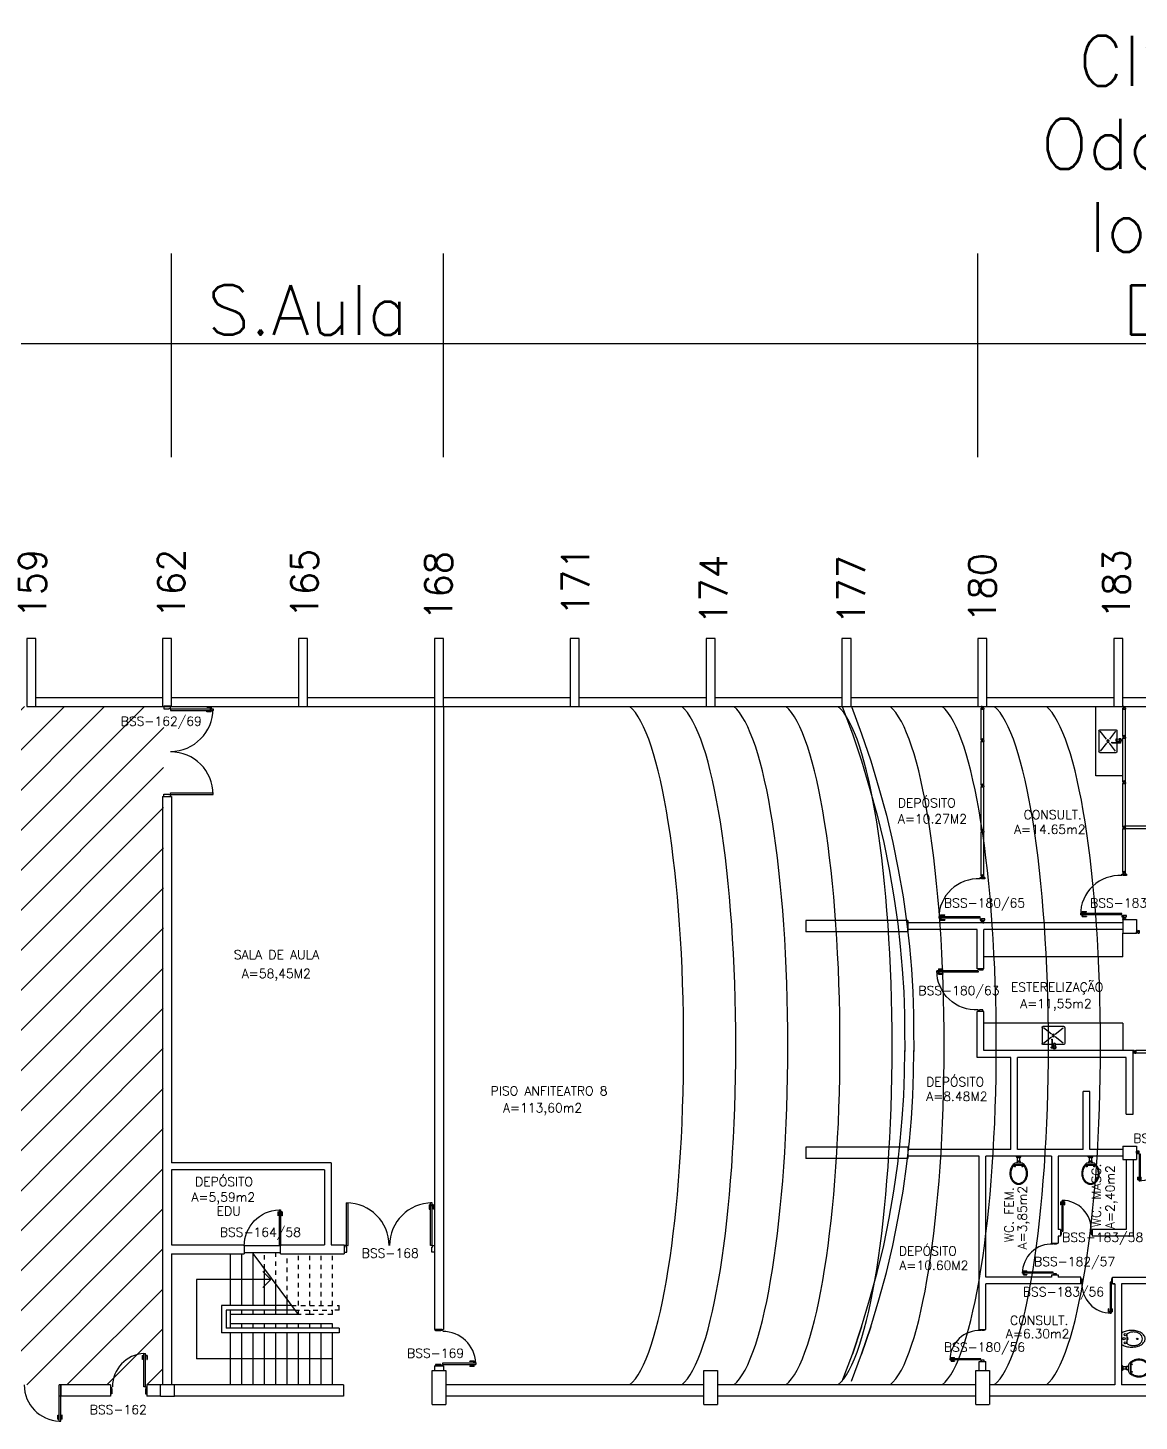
# Model space of a CAD drawing. Extents: x -248 to -11, y 347 to 447.
# Drawn here: x -75.24 to -50.71, y 416.26 to 447.01 of the extents above; entities that cross this region are included whole.
import ezdxf
from ezdxf.enums import TextEntityAlignment as Align

# ---------------------------------------------------------------- set-up
doc = ezdxf.new("R2010")
doc.units = 0
doc.header["$LTSCALE"] = 0.02
doc.header["$MEASUREMENT"] = 0
doc.header["$PDMODE"] = 99
doc.linetypes.add('HIDDEN2', pattern=[0.1875, 0.125, -0.0625])
doc.layers.get('0').update_dxf_attribs({"linetype": 'CONTINUOUS'})
doc.layers.get('DEFPOINTS').update_dxf_attribs({"linetype": 'CONTINUOUS'})
for name, color, linetype in [('1', 1, 'CONTINUOUS'), ('ALV', 2, 'CONTINUOUS'), ('AREA', 2, 'CONTINUOUS'), ('BANC', 2, 'CONTINUOUS'), ('DIV', 2, 'CONTINUOUS'), ('EQUIP', 1, 'CONTINUOUS'), ('ESC', 1, 'CONTINUOUS'), ('ESQ', 1, 'CONTINUOUS'), ('ESTR', 3, 'CONTINUOUS'), ('LAYOUT-ANF', 1, 'CONTINUOUS'), ('MARCO', 2, 'CONTINUOUS'), ('MAÇANETA', 1, 'CONTINUOUS'), ('NOPILAR1', 2, 'CONTINUOUS'), ('PORTA', 2, 'CONTINUOUS'), ('SOLEIRA', 1, 'CONTINUOUS'), ('TEXT_CENTRO_CUSTO', 1, 'CONTINUOUS'), ('TEXTO', 2, 'CONTINUOUS'), ('TEXTO-CENTRO-CUSTO', 2, 'CONTINUOUS'), ('TEXTO-ENDEREÇO', 2, 'CONTINUOUS')]:
    doc.layers.add(name, color=color, linetype=linetype)
doc.styles.add('1', font='romans.shx', dxfattribs={"height": 1.1})
doc.styles.add('NOPILAR', font='simplex.shx', dxfattribs={"height": 0.6})
doc.styles.add('UNB-100', font='simplex.shx', dxfattribs={"height": 0.2})
doc.styles.add('UNB-100-1', font='simplex.shx', dxfattribs={"height": 0.2})
doc.dimstyles.new('1-600', dxfattribs={"dimtxt": 1.1, "dimasz": 2.5, "dimexe": 2, "dimexo": 4, "dimgap": 0.2, "dimtad": 1, "dimdec": 0, "dimzin": 4, "dimdsep": 46, "dimlunit": 6, "dimtxsty": '1', "dimblk1": 'NONE', "dimblk2": 'NONE', "dimsah": 1, "dimcen": 0, "dimclrd": 2, "dimclre": 2, "dimclrt": 2, "dimadec": 0, "dimazin": 0, "dimtfac": 1, "dimtdec": 0, "dimtmove": 2, "dimatfit": 3, "dimldrblk": 'NONE', "dimfxl": 0, "dimtolj": 1, "dimtzin": 0, "dimarcsym": 0})

# ---------------------------------------------------------------- blocks, each defined once
blk = doc.blocks.new('PILAR-SSS')
blk.add_lwpolyline([(0, 0), (0, -1.5), (0.2, -1.5), (0.2, 0)], close=True)
blk = doc.blocks.new('DOOR-80-SSS')
at = {"layer": 'MAÇANETA'}
for p, q in [((-0.08, -0.755), (-0.08, -0.665)), ((-0.08, -0.665), (-0.075, -0.665)), ((-0.08, -0.755), (-0.053, -0.755)), ((-0.075, -0.755), (-0.075, -0.665)), ((-0.075, -0.735), (-0.053, -0.735)), ((-0.053, -0.728), (-0.05, -0.728)), ((-0.053, -0.763), (-0.053, -0.728)), ((-0.053, -0.763), (-0.05, -0.763)), ((-0.012, -0.728), (-0.015, -0.728)), ((-0.012, -0.763), (-0.015, -0.763)), ((-0.012, -0.763), (-0.012, -0.728)), ((0.01, -0.735), (-0.012, -0.735)), ((0.015, -0.755), (-0.012, -0.755)), ((0.01, -0.755), (0.01, -0.665)), ((0.015, -0.665), (0.01, -0.665)), ((0.015, -0.755), (0.015, -0.665))]:
    blk.add_line(p, q, dxfattribs=at)
at = {"layer": 'PORTA'}
for p, q in [((-0.05, -0.8), (-0.05, 0)), ((-0.015, 0), (-0.05, 0)), ((-0.015, -0.8), (-0.015, 0)), ((-0.05, -0.8), (-0.015, -0.8))]:
    blk.add_line(p, q, dxfattribs=at)
at = {"layer": 'PORTA', "color": 1}
blk.add_arc((-0.02, 0), 0.8, 180, 267.8509, dxfattribs=at)
blk = doc.blocks.new('ESCB-SSS')
at = {"layer": 'ESC'}
for p, q in [((1.3, 1.752), (1.3, 2.902)), ((1.55, 1.752), (1.55, 2.902)), ((2.8, 1.552), (1.8, 2.902)), ((1.8, 1.752), (1.8, 2.902)), ((2.187, 2.327), (2.011, 2.504)), ((2.05, 1.752), (2.05, 2.565)), ((0.55, 2.327), (0.55, 0.575)), ((2.187, 2.327), (0.55, 2.327)), ((2.187, 2.327), (2.011, 2.15)), ((2.3, 1.552), (2.3, 2.227)), ((2.55, 1.552), (2.55, 1.89)), ((2.652, 1.752), (1.102, 1.752)), ((1.102, 1.752), (1.102, 1.149)), ((2.726, 1.652), (1.202, 1.652)), ((1.202, 1.652), (1.202, 1.249)), ((1.3, 1.249), (1.3, 1.652)), ((2.059, 1.552), (1.3, 1.552)), ((1.55, 1.552), (1.55, 1.652)), ((1.8, 1.552), (1.8, 1.652)), ((2.05, 1.552), (2.05, 1.652)), ((2.8, 1.552), (2.059, 1.552)), ((2.8, 1.552), (2.8, 1.652)), ((3.702, 1.249), (1.202, 1.249)), ((3.55, 1.349), (1.3, 1.349)), ((1.55, 1.249), (1.55, 1.349)), ((1.8, 1.249), (1.8, 1.349)), ((2.05, 1.249), (2.05, 1.349)), ((2.3, 1.249), (2.3, 1.349)), ((3.702, 1.149), (1.102, 1.149)), ((1.3, 0.002), (1.3, 1.149)), ((1.55, 0.002), (1.55, 1.149)), ((1.8, 0.002), (1.8, 1.149)), ((2.05, 0.002), (2.05, 1.149)), ((2.3, 0.002), (2.3, 1.149)), ((2.55, 0.002), (2.55, 1.149)), ((2.8, 0.002), (2.8, 1.149)), ((3.05, 0.002), (3.05, 1.149)), ((3.3, 0.002), (3.3, 1.149)), ((3.55, 0.002), (3.55, 1.149)), ((3.55, 0.575), (0.55, 0.575))]:
    blk.add_line(p, q, dxfattribs=at)
at = {"layer": 'ESC', "linetype": 'HIDDEN2'}
for p, q in [((2.05, 2.565), (2.05, 2.902)), ((2.3, 2.227), (2.3, 2.902)), ((2.55, 1.89), (2.55, 2.902)), ((2.8, 1.752), (2.8, 2.902)), ((3.05, 1.752), (3.05, 2.902)), ((3.3, 1.752), (3.3, 2.902)), ((3.55, 1.752), (3.55, 2.902)), ((2.652, 1.752), (3.702, 1.752)), ((2.726, 1.652), (3.55, 1.652)), ((3.057, 1.552), (2.8, 1.552)), ((3.05, 1.552), (3.05, 1.652)), ((3.55, 1.552), (3.057, 1.552)), ((3.55, 1.552), (3.55, 1.652)), ((3.702, 1.652), (3.55, 1.652)), ((3.702, 1.652), (3.702, 1.752)), ((2.55, 1.249), (2.55, 1.349)), ((2.8, 1.249), (2.8, 1.349)), ((3.05, 1.249), (3.05, 1.349)), ((3.3, 1.249), (3.3, 1.349)), ((3.55, 1.249), (3.55, 1.349)), ((3.702, 1.249), (3.702, 1.149))]:
    blk.add_line(p, q, dxfattribs=at)
blk = doc.blocks.new('PTDP-SSS')
for p, q in [((0.055, 1.015), (0.09, 1.015)), ((0.055, 0.075), (0.055, 1.015)), ((0.09, 0.075), (0.09, 1.015)), ((1.91, 0.075), (1.91, 1.015)), ((1.945, 1.015), (1.91, 1.015)), ((1.945, 0.075), (1.945, 1.015)), ((0.05, 0.075), (0, 0.075)), ((0, 0.075), (0, -0.075)), ((0.05, 0.04), (0.05, 0.075)), ((0.06, 0.04), (0.05, 0.04)), ((0.055, 0.075), (0.09, 0.075)), ((0.06, -0.075), (0.06, 0.04)), ((1.945, 0.075), (1.91, 0.075)), ((1.94, -0.075), (1.94, 0.04)), ((1.94, 0.04), (1.95, 0.04)), ((1.95, 0.04), (1.95, 0.075)), ((1.95, 0.075), (2, 0.075)), ((2, 0.075), (2, -0.075)), ((0, -0.075), (0.06, -0.075)), ((2, -0.075), (1.94, -0.075))]:
    blk.add_line(p, q)
for centre, start, end in [((0.055, 0.075), 0, 90), ((1.945, 0.075), 90, 180)]:
    blk.add_arc(centre, 0.94, start, end)
blk = doc.blocks.new('PISOANF-SSS')
for p, q in [((0, 0), (-0.224, -0.6)), ((-0.224, -0.6), (-0.427, -1.2)), ((-0.427, -1.2), (-0.603, -1.8)), ((-0.603, -1.8), (-0.772, -2.4)), ((-0.772, -2.4), (-0.914, -3)), ((-0.914, -3), (-1.032, -3.6)), ((-1.032, -3.6), (-1.14, -4.2)), ((-1.14, -4.2), (-1.223, -4.8)), ((-1.223, -4.8), (-1.28, -5.3)), ((-1.28, -5.3), (-1.324, -5.8)), ((-1.324, -5.8), (-1.355, -6.3)), ((-1.355, -6.3), (-1.374, -6.8)), ((-1.374, -6.8), (-1.374, -7.111)), ((-1.374, -7.111), (-1.38, -7.611)), ((-1.374, -8.093), (-1.38, -7.593)), ((-1.355, -8.593), (-1.374, -8.093)), ((-1.324, -9.093), (-1.355, -8.593)), ((-1.28, -9.593), (-1.324, -9.093)), ((-1.223, -10.093), (-1.28, -9.593)), ((-1.14, -10.693), (-1.223, -10.093)), ((-1.032, -11.293), (-1.14, -10.693)), ((-0.914, -11.893), (-1.032, -11.293)), ((-0.772, -12.493), (-0.914, -11.893)), ((-0.603, -13.093), (-0.772, -12.493)), ((-0.427, -13.693), (-0.603, -13.093))]:
    blk.add_line(p, q)
blk.add_lwpolyline([(-0.224, -14.293), (-0.427, -13.693)], close=True)
blk.add_lwpolyline([(0, -14.893), (-0.224, -14.293)])
blk = doc.blocks.new('PD80-SSS')
at = {"color": 1}
for p, q in [((-0.777, 0.01), (-0.777, -0.03)), ((-0.777, 0.01), (-0.687, 0.01)), ((-0.687, 0), (-0.687, 0.01)), ((-0.777, -0.105), (-0.777, -0.065)), ((-0.777, -0.105), (-0.687, -0.105)), ((-0.767, 0), (-0.767, -0.03)), ((-0.767, 0), (-0.687, 0)), ((-0.767, -0.095), (-0.767, -0.065)), ((-0.767, -0.095), (-0.687, -0.095)), ((-0.687, -0.095), (-0.687, -0.105))]:
    blk.add_line(p, q, dxfattribs=at)
at = {"color": 2}
for p, q in [((-0.075, 0), (0.075, 0)), ((0.075, -0.03), (0.075, 0)), ((-0.817, -0.065), (-0.817, -0.03)), ((-0.085, -0.03), (-0.817, -0.03)), ((-0.085, -0.065), (-0.817, -0.065)), ((-0.085, -0.03), (-0.085, -0.065)), ((-0.075, 0), (-0.075, -0.02)), ((-0.075, -0.02), (-0.04, -0.02)), ((-0.04, -0.03), (-0.04, -0.02)), ((-0.04, -0.03), (0.075, -0.03)), ((-0.075, -0.781), (-0.04, -0.781)), ((-0.075, -0.801), (-0.075, -0.781)), ((-0.075, -0.801), (0.075, -0.801)), ((-0.075, -0.802), (0.075, -0.802)), ((-0.04, -0.771), (0.075, -0.771)), ((-0.04, -0.771), (-0.04, -0.781)), ((0.075, -0.771), (0.075, -0.801))]:
    blk.add_line(p, q, dxfattribs=at)
at = {"color": 1}
blk.add_arc((-0.085, -0.03), 0.731, 182.6571, 270, dxfattribs=at)
blk = doc.blocks.new('PDV2E-SSS')
at = {"layer": 'DIV'}
for p, q in [((0.034, 0.925), (0.034, 0.835)), ((0.034, 0.925), (0.074, 0.925)), ((0.076, 0.05), (0.076, 0.965)), ((0.106, 0.965), (0.076, 0.965)), ((0.106, 0.05), (0.106, 0.965)), ((0.148, 0.925), (0.108, 0.925)), ((0.148, 0.925), (0.148, 0.835)), ((0.044, 0.835), (0.034, 0.835)), ((0.044, 0.915), (0.044, 0.835)), ((0.044, 0.915), (0.074, 0.915)), ((0.138, 0.915), (0.108, 0.915)), ((0.138, 0.915), (0.138, 0.835)), ((0.138, 0.835), (0.148, 0.835)), ((0.031, 0.05), (0.031, -0.05)), ((0.051, 0.05), (0.031, 0.05)), ((0.051, 0.02), (0.051, 0.05)), ((0.051, 0.02), (0.061, 0.02)), ((0.061, -0.05), (0.061, 0.02)), ((0.076, 0.05), (0.106, 0.05)), ((0.95, 0.02), (0.94, 0.02)), ((0.94, -0.05), (0.94, 0.02)), ((0.95, 0.02), (0.95, 0.05)), ((0.95, 0.05), (0.97, 0.05)), ((0.97, 0.05), (0.97, 0.035)), ((0.97, 0.035), (0.97, -0.035)), ((0.031, -0.05), (0.061, -0.05)), ((0.97, -0.05), (0.94, -0.05)), ((0.97, -0.035), (0.97, -0.05))]:
    blk.add_line(p, q, dxfattribs=at)
at = {"layer": 'DIV', "color": 1}
blk.add_arc((0.076, 0.1), 0.865, 356.6786, 90, dxfattribs=at)
blk = doc.blocks.new('DIVMT-SSS')
for p, q in [((-0.03, 0.008), (-0.03, 0.03)), ((-0.006, 0.03), (-0.03, 0.03)), ((-0.03, 0.008), (-0.02, 0.008)), ((-0.02, -0.008), (-0.02, 0.008)), ((-0.006, 0.02), (-0.006, 0.03)), ((0.006, 0.02), (-0.006, 0.02)), ((-0.005, 0), (0.005, 0)), ((0.005, 0), (-0.005, 0)), ((0, 0.005), (0, -0.005)), ((0, -0.005), (0, 0.005)), ((0.006, 0.03), (0.03, 0.03)), ((0.006, 0.02), (0.006, 0.03)), ((0.03, 0.008), (0.02, 0.008)), ((0.02, -0.008), (0.02, 0.008)), ((0.03, 0.008), (0.03, 0.03)), ((-0.03, -0.008), (-0.03, -0.03)), ((-0.03, -0.008), (-0.02, -0.008)), ((-0.03, -0.03), (-0.03, -0.97)), ((-0.03, -0.03), (-0.009, -0.03)), ((0.03, -0.03), (-0.03, -0.03)), ((-0.03, -0.03), (-0.006, -0.03)), ((-0.009, -0.03), (-0.027, -0.03)), ((-0.006, -0.02), (-0.006, -0.03)), ((-0.006, -0.02), (0.006, -0.02)), ((-0.006, -0.02), (-0.006, -0.03)), ((0.006, -0.02), (-0.006, -0.02)), ((0.005, -0.03), (-0.005, -0.03)), ((0.006, -0.02), (0.006, -0.03)), ((0.006, -0.02), (0.006, -0.03)), ((0.03, -0.03), (0.006, -0.03)), ((0.03, -0.008), (0.02, -0.008)), ((0.03, -0.008), (0.03, -0.03)), ((0.03, -0.03), (0.03, -0.97)), ((0.03, -0.97), (-0.03, -0.97)), ((-0.006, -0.98), (-0.006, -0.97)), ((-0.006, -0.98), (0.006, -0.98)), ((0.006, -1.001), (-0.006, -1.001)), ((0.005, -0.97), (-0.005, -0.97)), ((0, -0.994), (0, -1.007)), ((0, -1.02), (0, -1.021)), ((0.006, -0.98), (0.006, -0.97))]:
    blk.add_line(p, q)
blk = doc.blocks.new('MTT-SSS')
for p, q in [((-0.008, 0.03), (-0.03, 0.03)), ((-0.03, 0.03), (-0.03, 0.006)), ((-0.0185, 0.006), (-0.03, 0.006)), ((-0.0185, -0.006), (-0.0185, 0.006)), ((-0.008, 0.03), (-0.008, 0.02)), ((-0.008, 0.02), (0.008, 0.02)), ((-0.0051, 0), (0.0051, 0)), ((0, -0.0051), (0, 0.0051)), ((0.008, 0.03), (0.03, 0.03)), ((0.008, 0.03), (0.008, 0.02)), ((0.0205, -0.006), (0.0205, 0.006)), ((0.0205, 0.006), (0.03, 0.006)), ((0.03, 0.006), (0.03, 0.03)), ((-0.03, -0.03), (-0.03, -0.006)), ((-0.0185, -0.006), (-0.03, -0.006)), ((-0.008, -0.03), (-0.03, -0.03)), ((-0.008, -0.02), (0.008, -0.02)), ((-0.008, -0.03), (-0.008, -0.02)), ((0.008, -0.03), (0.008, -0.02)), ((0.008, -0.03), (0.03, -0.03)), ((0.0205, -0.006), (0.03, -0.006)), ((0.03, -0.006), (0.03, -0.03))]:
    blk.add_line(p, q)
blk = doc.blocks.new('*D61')
at = {"layer": 'DEFPOINTS', "color": 0}
for p in [(-54.269, 440.03), (-54.269, 433.53), (-45.069, 433.53)]:
    blk.add_point(p, dxfattribs=at)
at = {"layer": 'TEXTO-CENTRO-CUSTO', "color": 2, "lineweight": -2}
for p, q in [((-54.269, 437.53), (-54.269, 442.03)), ((-45.069, 440.03), (-54.269, 440.03))]:
    blk.add_line(p, q, dxfattribs=at)
at = {"layer": 'TEXTO-CENTRO-CUSTO', "color": 2, "insert": (-49.669, 443.53), "char_height": 1.1, "attachment_point": 5, "style": '1'}
blk.add_mtext('\\A1;Clínica \\POdonto-\\Plogica\\PDAC', dxfattribs=at)
blk = doc.blocks.new('_NONE')
at = {"color": 0, "linetype": 'ByBlock'}
blk.add_circle((0, 0), 0.25, dxfattribs=at)
blk = doc.blocks.new('*D59')
at = {"color": 2, "linetype": 'ByBlock'}
for p, q in [((-66.069, 437.53), (-66.069, 442.03)), ((-54.269, 440.03), (-66.069, 440.03))]:
    blk.add_line(p, q, dxfattribs=at)
at = {"layer": 'DEFPOINTS', "color": 0, "linetype": 'ByBlock'}
for p in [(-66.069, 440.03), (-66.069, 433.53), (-54.269, 433.53)]:
    blk.add_point(p, dxfattribs=at)
blk = doc.blocks.new('*D58')
at = {"color": 2, "linetype": 'ByBlock'}
for p, q in [((-72.069, 437.53), (-72.069, 442.03)), ((-66.069, 440.03), (-72.069, 440.03))]:
    blk.add_line(p, q, dxfattribs=at)
at = {"layer": 'DEFPOINTS', "color": 0, "linetype": 'ByBlock'}
for p in [(-72.069, 440.03), (-72.069, 433.53), (-66.069, 433.53)]:
    blk.add_point(p, dxfattribs=at)
at = {"color": 2, "linetype": 'ByBlock', "insert": (-69.069, 440.78), "char_height": 1.1, "attachment_point": 5, "style": '1'}
blk.add_mtext('\\A1;S.Aula', dxfattribs=at)
blk = doc.blocks.new('*D57')
at = {"color": 2, "linetype": 'ByBlock'}
for p, q in [((-78.269, 437.53), (-78.269, 442.03)), ((-72.069, 440.03), (-78.269, 440.03))]:
    blk.add_line(p, q, dxfattribs=at)
at = {"layer": 'DEFPOINTS', "color": 0, "linetype": 'ByBlock'}
for p in [(-78.269, 440.03), (-78.269, 433.53), (-72.069, 433.53)]:
    blk.add_point(p, dxfattribs=at)
blk = doc.blocks.new('MTT')
for p, q in [((-0.008, 0.03), (-0.03, 0.03)), ((-0.03, 0.03), (-0.03, 0.006)), ((-0.0185, 0.006), (-0.03, 0.006)), ((-0.0185, -0.006), (-0.0185, 0.006)), ((-0.008, 0.03), (-0.008, 0.02)), ((-0.008, 0.02), (0.008, 0.02)), ((-0.0051, 0), (0.0051, 0)), ((0, -0.0051), (0, 0.0051)), ((0.008, 0.03), (0.03, 0.03)), ((0.008, 0.03), (0.008, 0.02)), ((0.0205, -0.006), (0.0205, 0.006)), ((0.0205, 0.006), (0.03, 0.006)), ((0.03, 0.006), (0.03, 0.03)), ((-0.03, -0.03), (-0.03, -0.006)), ((-0.0185, -0.006), (-0.03, -0.006)), ((-0.008, -0.03), (-0.03, -0.03)), ((-0.008, -0.02), (0.008, -0.02)), ((-0.008, -0.03), (-0.008, -0.02)), ((0.008, -0.03), (0.008, -0.02)), ((0.008, -0.03), (0.03, -0.03)), ((0.0205, -0.006), (0.03, -0.006)), ((0.03, -0.006), (0.03, -0.03))]:
    blk.add_line(p, q)
blk = doc.blocks.new('VDC-P-SSS')
for p, q in [((-0.127, 0.192), (0.127, 0.192)), ((-0.109, 0.202), (0.109, 0.202)), ((-0.068, 0.152), (0.068, 0.152)), ((-0.05, 0.152), (-0.03, 0.11)), ((-0.05, 0.015), (-0.05, 0)), ((-0.05, 0), (0.05, 0)), ((0.045, 0.02), (-0.045, 0.02)), ((-0.04, 0.025), (-0.04, 0.02)), ((0.035, 0.03), (-0.035, 0.03)), ((-0.03, 0.152), (-0.03, 0.11)), ((0.03, 0.11), (-0.03, 0.11)), ((0.03, 0.1), (-0.03, 0.1)), ((-0.025, 0.1), (-0.025, 0.03)), ((0.025, 0.1), (0.025, 0.03)), ((0.03, 0.152), (0.03, 0.11)), ((0.05, 0.152), (0.03, 0.11)), ((0.04, 0.025), (0.04, 0.02)), ((0.05, 0.015), (0.05, 0))]:
    blk.add_line(p, q)
for points in [[(0.16, 0.244, 0.050424), (0.18, 0.288, 0.082137), (0.195, 0.381, 0.082137), (0.18, 0.474, 0.090148), (0.138, 0.549, 0.104406), (0.073, 0.601, 0.117345), (0, 0.619, 0.117345), (-0.073, 0.601, 0.104406), (-0.138, 0.549, 0.090148), (-0.18, 0.474, 0.082137), (-0.195, 0.381, 0.082137)], [(-0.195, 0.381, 0.082137), (-0.18, 0.288, 0.050424), (-0.16, 0.244, 0.104406)], [(0.142, 0.254, 0.050424), (0.161, 0.295, 0.082137), (0.175, 0.381, 0.082137), (0.161, 0.468, 0.090148), (0.122, 0.536, 0.104406), (0.064, 0.583, 0.117345), (0, 0.599, 0.117345), (-0.064, 0.583, 0.104406), (-0.122, 0.536, 0.090148), (-0.161, 0.468, 0.082137), (-0.175, 0.381, 0.082137)], [(-0.175, 0.381, 0.082137), (-0.161, 0.295, 0.050424), (-0.142, 0.254, 0.050424)]]:
    blk.add_lwpolyline(points, format="xyb")
for centre in [(-0.083, 0.226), (0.083, 0.226)]:
    blk.add_circle(centre, 0.0101)
for centre, radius, start, end in [((0.08, 0.36), 0.266, 205.6863, 226.7558), ((0.08, 0.36), 0.246, 205.6863, 219.7706), ((-0.068, 0.202), 0.05, 226.7558, 270), ((-0.045, 0.015), 0.005, 90, 180), ((-0.035, 0.025), 0.005, 90, 180), ((-0.03, 0.105), 0.005, 90, 270), ((0.03, 0.105), 0.005, 270, 90), ((0.035, 0.025), 0.005, 0, 90), ((0.045, 0.015), 0.005, 360, 90), ((0.068, 0.202), 0.05, 270, 313.2442), ((-0.08, 0.36), 0.266, 313.2442, 334.3137), ((-0.08, 0.36), 0.246, 320.2294, 334.3137)]:
    blk.add_arc(centre, radius, start, end)
blk = doc.blocks.new('BIDE-P')
for p, q in [((0.126, 0), (-0.126, 0)), ((-0.107, -0.12), (0.107, -0.12))]:
    blk.add_line(p, q)
for points in [[(-0.185, -0.22, 0.062603), (-0.17, -0.34, 0.07577), (-0.131, -0.432, 0.10709), (-0.065, -0.5, 0.148957), (0, -0.52, 0.148957), (0.065, -0.5, 0.10709), (0.131, -0.432, 0.07577), (0.17, -0.34, 0.062603), (0.185, -0.22, 0.062603), (0.17, -0.1, 0.07577), (0.131, -0.008, 0.010526), (0.126, 0, 0.148957)], [(-0.126, 0, 0.010526), (-0.131, -0.008, 0.07577), (-0.17, -0.1, 0.062603), (-0.185, -0.22, 0.062603)], [(-0.107, -0.12, 0.083621), (-0.138, -0.181, 0.075445), (-0.15, -0.26, 0.075445)], [(-0.15, -0.26, 0.075445), (-0.138, -0.339, 0.085783), (-0.106, -0.401, 0.10607), (-0.055, -0.446, 0.126822), (0, -0.46, 0.126822), (0.055, -0.446, 0.10607), (0.106, -0.401, 0.085783), (0.138, -0.339, 0.075445), (0.15, -0.26, 0.075445), (0.138, -0.181, 0.083621), (0.107, -0.12, 0.10607)]]:
    blk.add_lwpolyline(points, format="xyb")
for centre, radius in [((-0.09, -0.08), 0.025), ((0, -0.052), 0.025), ((0.09, -0.08), 0.025), ((-0.003, -0.345), 0.015)]:
    blk.add_circle(centre, radius)
for radius in [0.025, 0.015]:
    blk.add_arc((0, -0.12), radius, 180, 0)
blk = doc.blocks.new('INOXA1-P-SSS')
for p, q in [((0.043, 0.008), (0.043, -0.022)), ((0.062, 0.04), (0.071, 0.04)), ((0.131, 0.048), (0.076, 0.043)), ((0.131, -0.002), (0.076, 0.003)), ((0.12, 0.23), (0.12, 0.047)), ((0.22, 0.25), (0.14, 0.25)), ((0.15, 0.22), (0.287, 0.043)), ((0.5, 0.25), (0.22, 0.25)), ((0.353, 0.043), (0.49, 0.22)), ((0.52, 0.23), (0.52, -0.23)), ((0.22, -0.027), (0.054, -0.027)), ((0.22, -0.037), (0.054, -0.037)), ((0.063, -0.003), (0.063, -0.021)), ((0.12, -0.001), (0.12, -0.027)), ((0.12, -0.037), (0.12, -0.23)), ((0.22, -0.25), (0.14, -0.25)), ((0.15, -0.22), (0.287, -0.043)), ((0.231, -0.027), (0.22, -0.027)), ((0.231, -0.037), (0.22, -0.037)), ((0.5, -0.25), (0.22, -0.25)), ((0.353, -0.043), (0.49, -0.22))]:
    blk.add_line(p, q)
blk.add_lwpolyline([(0.076, 0.003), (0.072, 0.004), (0.069, 0.009), (0.067, 0.015), (0.066, 0.023), (0.067, 0.031), (0.069, 0.037), (0.072, 0.042), (0.076, 0.043)])
blk.add_lwpolyline([(0.131, 0.048), (0.137, 0.046), (0.143, 0.041), (0.147, 0.033), (0.148, 0.023), (0.147, 0.013), (0.143, 0.006), (0.137, 0), (0.131, -0.002), (0.125, 0), (0.119, 0.006), (0.115, 0.013), (0.114, 0.023), (0.115, 0.033), (0.119, 0.041), (0.125, 0.046)], close=True)
for radius in [0.0266, 0.0163]:
    blk.add_circle((0.32, 0), radius)
for centre, radius, start, end in [((0.054, 0.023), 0.0349, 36.1705, 252.2568), ((0.054, 0.023), 0.0189, 62.7367, 235.7375), ((0.073, -0.003), 0.01, 102.8285, 180), ((0.054, 0.023), 0.0349, 285.5373, 323.9987), ((0.14, 0.23), 0.02, 90, 180), ((0.5, 0.23), 0.02, 360, 90), ((0.054, -0.032), 0.0145, 20.161, 339.839), ((0.054, -0.032), 0.005, 90.0037, 269.9963), ((0.14, -0.23), 0.02, 180, 270), ((0.231, -0.032), 0.00738, 222.6559, 137.3441), ((0.231, -0.032), 0.005, 269.9935, 90.0065), ((0.5, -0.23), 0.02, 270, 360)]:
    blk.add_arc(centre, radius, start, end)
blk = doc.blocks.new('MTINI-SSS')
for p, q in [((-0.03, 0.008), (-0.03, 0.028)), ((-0.03, 0.028), (-0.008, 0.028)), ((-0.03, 0.008), (-0.02, 0.008)), ((-0.02, 0), (-0.02, 0.008)), ((-0.001, 0), (-0.02, 0)), ((-0.008, 0.019), (-0.008, 0.028)), ((0.008, 0.019), (-0.008, 0.019)), ((0.005, 0), (-0.005, 0)), ((0.02, 0), (-0.001, 0)), ((0, -0.005), (0, 0.005)), ((0.008, 0.019), (0.008, 0.028)), ((0.03, 0.028), (0.008, 0.028)), ((0.03, 0.008), (0.02, 0.008)), ((0.02, 0), (0.02, 0.008)), ((0.03, 0.008), (0.03, 0.028))]:
    blk.add_line(p, q)

msp = doc.modelspace()

# ---------------------------------------------------------------- hatches: boundary and pattern name
at = {"layer": '1'}
h = msp.add_hatch(dxfattribs=at)
h.set_pattern_fill('ANSI31', color=256, scale=5, angle=180, style=0)
h.paths.add_polyline_path([(-111.094, 432.03), (-72.243, 432.03), (-72.269, 417.058), (-111.069, 417.061)])

# ---------------------------------------------------------------- linework, layer by layer
at = {"layer": 'ALV'}
for p, q in [((-75.069, 432.23), (-72.269, 432.23)), ((-75.069, 432.03), (-72.269, 432.03)), ((-72.069, 432.23), (-69.269, 432.23)), ((-72.069, 432.03), (-69.269, 432.03)), ((-69.069, 432.23), (-66.269, 432.23)), ((-69.069, 432.03), (-66.269, 432.03)), ((-66.269, 432.03), (-66.269, 418.279)), ((-66.069, 432.23), (-63.269, 432.23)), ((-66.069, 432.03), (-66.069, 418.279)), ((-66.069, 432.03), (-63.269, 432.03)), ((-63.069, 432.23), (-60.269, 432.23)), ((-63.069, 432.03), (-60.269, 432.03)), ((-60.069, 432.23), (-57.269, 432.23)), ((-60.069, 432.03), (-57.269, 432.03)), ((-57.069, 432.23), (-54.269, 432.23)), ((-57.069, 432.03), (-54.269, 432.03)), ((-54.069, 432.23), (-51.269, 432.23)), ((-54.069, 432.03), (-51.269, 432.03)), ((-51.069, 432.23), (-48.269, 432.23)), ((-51.069, 432.03), (-48.269, 432.03)), ((-72.269, 430.04), (-72.269, 417.058)), ((-72.269, 430.04), (-72.069, 430.04)), ((-72.069, 430.04), (-72.069, 421.958)), ((-51.069, 427.255), (-55.819, 427.255)), ((-54.286, 427.105), (-55.819, 427.105)), ((-54.286, 426.242), (-54.286, 427.105)), ((-51.069, 427.105), (-54.136, 427.105)), ((-54.136, 426.242), (-54.136, 427.105)), ((-54.136, 426.242), (-54.286, 426.242)), ((-54.286, 424.28), (-54.286, 425.302)), ((-54.136, 425.302), (-54.286, 425.302)), ((-54.136, 424.44), (-54.136, 425.302)), ((-50.844, 424.44), (-54.136, 424.44)), ((-50.844, 423.03), (-50.844, 424.44)), ((-53.544, 424.28), (-54.286, 424.28)), ((-53.544, 422.255), (-53.544, 424.28)), ((-50.994, 424.28), (-53.394, 424.28)), ((-53.394, 422.255), (-53.394, 424.28)), ((-50.994, 423.03), (-50.994, 424.28)), ((-51.794, 423.53), (-51.944, 423.53)), ((-51.944, 422.255), (-51.944, 423.53)), ((-51.794, 422.255), (-51.794, 423.53)), ((-50.994, 423.03), (-50.844, 423.03)), ((-55.819, 422.305), (-58.069, 422.305)), ((-58.069, 422.305), (-58.069, 422.055)), ((-55.819, 422.305), (-55.819, 422.055)), ((-53.544, 422.255), (-55.819, 422.255)), ((-51.944, 422.255), (-53.394, 422.255)), ((-51.069, 422.255), (-51.794, 422.255)), ((-68.546, 421.958), (-72.069, 421.958)), ((-68.546, 421.958), (-68.546, 420.149)), ((-55.819, 422.055), (-58.069, 422.055)), ((-54.241, 422.105), (-55.819, 422.105)), ((-54.241, 418.278), (-54.241, 422.105)), ((-52.644, 422.105), (-54.091, 422.105)), ((-54.091, 419.437), (-54.091, 422.105)), ((-52.644, 422.105), (-52.644, 420.188)), ((-51.069, 422.105), (-52.494, 422.105)), ((-52.494, 422.105), (-52.494, 420.487)), ((-50.994, 422.03), (-50.994, 420.487)), ((-50.844, 422.03), (-50.844, 420.337)), ((-68.696, 421.808), (-72.069, 421.808)), ((-72.069, 421.808), (-72.069, 420.149)), ((-68.696, 421.808), (-68.696, 420.149)), ((-52.444, 420.487), (-52.494, 420.487)), ((-52.444, 420.337), (-52.494, 420.337)), ((-52.494, 420.337), (-52.494, 420.188)), ((-52.444, 420.487), (-52.444, 420.337)), ((-50.994, 420.487), (-51.744, 420.487)), ((-51.744, 420.487), (-51.744, 420.337)), ((-50.844, 420.337), (-51.744, 420.337)), ((-72.069, 420.149), (-70.467, 420.149)), ((-70.467, 420.149), (-70.467, 419.949)), ((-69.662, 420.149), (-68.696, 420.149)), ((-68.546, 420.149), (-68.262, 420.149)), ((-68.262, 420.149), (-68.262, 419.949)), ((-52.644, 420.188), (-52.494, 420.188)), ((-72.069, 419.949), (-70.467, 419.949)), ((-72.069, 419.949), (-72.069, 417.058)), ((-69.662, 419.949), (-68.262, 419.949)), ((-52.644, 419.437), (-54.091, 419.437)), ((-52.644, 419.488), (-52.494, 419.488)), ((-52.644, 419.488), (-52.644, 419.437)), ((-52.494, 419.488), (-52.494, 419.437)), ((-51.996, 419.437), (-52.494, 419.437)), ((-51.996, 419.287), (-51.996, 419.437)), ((-51.296, 419.437), (-49.741, 419.437)), ((-51.296, 419.287), (-51.296, 419.437)), ((-51.996, 419.287), (-54.091, 419.287)), ((-54.091, 418.278), (-54.091, 419.287)), ((-51.296, 419.287), (-51.245, 419.287)), ((-51.245, 419.287), (-51.296, 419.287)), ((-51.245, 419.287), (-51.245, 417.058)), ((-49.741, 419.287), (-51.095, 419.287)), ((-51.095, 419.287), (-51.095, 417.058)), ((-66.269, 418.279), (-66.069, 418.279)), ((-54.241, 418.278), (-54.091, 418.278)), ((-54.241, 417.377), (-54.241, 417.578)), ((-54.241, 417.578), (-54.091, 417.578)), ((-54.091, 417.377), (-54.091, 417.578)), ((-66.269, 417.477), (-66.269, 417.377)), ((-66.269, 417.477), (-66.069, 417.477)), ((-66.069, 417.477), (-66.069, 417.377)), ((-73.417, 417.058), (-74.555, 417.058)), ((-74.517, 417.058), (-74.517, 416.808)), ((-73.417, 417.058), (-73.417, 416.808)), ((-72.269, 417.058), (-72.616, 417.058)), ((-72.616, 417.058), (-72.616, 416.808)), ((-68.272, 417.058), (-72.069, 417.058)), ((-68.272, 417.058), (-68.272, 416.808)), ((-60.316, 417.058), (-66.016, 417.058)), ((-54.316, 417.058), (-60.016, 417.058)), ((-51.245, 417.058), (-54.016, 417.058)), ((-49.891, 417.058), (-51.095, 417.058)), ((-73.417, 416.808), (-74.555, 416.808)), ((-72.316, 416.808), (-72.616, 416.808)), ((-68.272, 416.808), (-72.016, 416.808)), ((-60.316, 416.808), (-66.016, 416.808)), ((-54.316, 416.808), (-60.016, 416.808)), ((-48.316, 416.808), (-54.016, 416.808))]:
    msp.add_line(p, q, dxfattribs=at)
at = {"layer": 'BANC'}
for p, q in [((-51.069, 426.505), (-51.069, 427.03)), ((-51.069, 426.505), (-54.136, 426.505)), ((-51.069, 425.04), (-54.136, 425.04)), ((-51.069, 425.04), (-51.069, 424.44))]:
    msp.add_line(p, q, dxfattribs=at)
msp.add_lwpolyline([(-51.068, 430.5), (-51.668, 430.5), (-51.668, 432.03)], dxfattribs=at)
at = {"layer": 'DIV'}
for p, q in [((-54.196, 431.315), (-54.196, 431.969)), ((-54.196, 431.969), (-54.136, 431.969)), ((-54.196, 431.969), (-54.136, 431.969)), ((-54.136, 431.315), (-54.136, 431.969)), ((-51.069, 431.39), (-51.069, 431.969)), ((-51.069, 431.969), (-51.009, 431.969)), ((-51.069, 431.969), (-51.009, 431.969)), ((-51.009, 431.39), (-51.009, 431.969)), ((-54.196, 431.293), (-54.196, 431.315)), ((-54.196, 431.315), (-54.172, 431.315)), ((-54.196, 431.315), (-54.136, 431.315)), ((-54.196, 431.293), (-54.186, 431.293)), ((-54.196, 431.277), (-54.196, 431.255)), ((-54.196, 431.277), (-54.186, 431.277)), ((-54.172, 431.255), (-54.196, 431.255)), ((-54.186, 431.293), (-54.186, 431.277)), ((-54.172, 431.305), (-54.172, 431.315)), ((-54.172, 431.305), (-54.172, 431.315)), ((-54.16, 431.305), (-54.172, 431.305)), ((-54.172, 431.305), (-54.16, 431.305)), ((-54.161, 431.285), (-54.172, 431.285)), ((-54.172, 431.285), (-54.161, 431.285)), ((-54.172, 431.264), (-54.172, 431.255)), ((-54.172, 431.264), (-54.16, 431.264)), ((-54.171, 431.315), (-54.161, 431.315)), ((-54.166, 431.279), (-54.166, 431.29)), ((-54.166, 431.29), (-54.166, 431.279)), ((-54.16, 431.305), (-54.16, 431.315)), ((-54.136, 431.315), (-54.16, 431.315)), ((-54.16, 431.305), (-54.16, 431.315)), ((-54.16, 431.264), (-54.16, 431.255)), ((-54.16, 431.255), (-54.136, 431.255)), ((-54.136, 431.315), (-54.157, 431.315)), ((-54.157, 431.315), (-54.139, 431.315)), ((-54.146, 431.293), (-54.146, 431.277)), ((-54.136, 431.293), (-54.146, 431.293)), ((-54.136, 431.277), (-54.146, 431.277)), ((-54.136, 431.293), (-54.136, 431.315)), ((-54.136, 431.277), (-54.136, 431.255)), ((-51.069, 431.368), (-51.069, 431.39)), ((-51.069, 431.39), (-51.045, 431.39)), ((-51.069, 431.39), (-51.009, 431.39)), ((-51.069, 431.368), (-51.059, 431.368)), ((-51.069, 431.352), (-51.069, 431.33)), ((-51.069, 431.352), (-51.059, 431.352)), ((-51.045, 431.33), (-51.069, 431.33)), ((-51.059, 431.368), (-51.059, 431.352)), ((-51.045, 431.38), (-51.045, 431.39)), ((-51.045, 431.38), (-51.045, 431.39)), ((-51.033, 431.38), (-51.045, 431.38)), ((-51.045, 431.38), (-51.033, 431.38)), ((-51.045, 431.339), (-51.045, 431.33)), ((-51.045, 431.339), (-51.033, 431.339)), ((-51.044, 431.39), (-51.034, 431.39)), ((-51.034, 431.36), (-51.044, 431.36)), ((-51.044, 431.36), (-51.034, 431.36)), ((-51.039, 431.354), (-51.039, 431.365)), ((-51.039, 431.365), (-51.039, 431.354)), ((-51.033, 431.38), (-51.033, 431.39)), ((-51.009, 431.39), (-51.033, 431.39)), ((-51.033, 431.38), (-51.033, 431.39)), ((-51.033, 431.339), (-51.033, 431.33)), ((-51.033, 431.33), (-51.009, 431.33)), ((-51.009, 431.39), (-51.03, 431.39)), ((-51.03, 431.39), (-51.012, 431.39)), ((-51.019, 431.368), (-51.019, 431.352)), ((-51.009, 431.368), (-51.019, 431.368)), ((-51.009, 431.352), (-51.019, 431.352)), ((-51.009, 431.368), (-51.009, 431.39)), ((-51.009, 431.352), (-51.009, 431.33)), ((-50.709, 427.09), (-50.709, 427.03)), ((-50.784, 424.44), (-50.784, 424.38)), ((-49.769, 424.44), (-50.784, 424.44)), ((-49.769, 424.38), (-50.784, 424.38))]:
    msp.add_line(p, q, dxfattribs=at)
at = {"layer": 'ESQ'}
for p, q in [((-71.288, 432.01), (-71.288, 432.005)), ((-71.198, 432.01), (-71.288, 432.01)), ((-71.198, 432.005), (-71.288, 432.005)), ((-71.288, 431.915), (-71.288, 431.92)), ((-71.198, 431.92), (-71.288, 431.92)), ((-71.198, 431.915), (-71.288, 431.915)), ((-71.191, 431.983), (-71.226, 431.983)), ((-71.226, 431.983), (-71.226, 431.98)), ((-71.226, 431.942), (-71.226, 431.945)), ((-71.191, 431.942), (-71.226, 431.942)), ((-71.218, 432.005), (-71.218, 431.983)), ((-71.218, 431.92), (-71.218, 431.942)), ((-71.198, 432.01), (-71.198, 431.983)), ((-71.198, 431.915), (-71.198, 431.942)), ((-71.191, 431.983), (-71.191, 431.98)), ((-71.191, 431.942), (-71.191, 431.945)), ((-66.383, 421.03), (-66.356, 421.03)), ((-66.383, 421.03), (-66.383, 420.94)), ((-66.378, 421.03), (-66.378, 420.94)), ((-66.378, 421.01), (-66.356, 421.01)), ((-66.356, 421.037), (-66.356, 421.002)), ((-66.356, 421.037), (-66.353, 421.037)), ((-66.356, 421.002), (-66.353, 421.002)), ((-66.315, 421.037), (-66.318, 421.037)), ((-66.315, 421.002), (-66.318, 421.002)), ((-66.315, 421.037), (-66.315, 421.002)), ((-66.288, 421.03), (-66.315, 421.03)), ((-66.293, 421.01), (-66.315, 421.01)), ((-66.293, 421.03), (-66.293, 420.94)), ((-66.288, 421.03), (-66.288, 420.94)), ((-66.383, 420.94), (-66.378, 420.94)), ((-66.288, 420.94), (-66.293, 420.94))]:
    msp.add_line(p, q, dxfattribs=at)
at = {"layer": 'ESTR'}
for p, q in [((-55.819, 427.305), (-58.069, 427.305)), ((-58.069, 427.305), (-58.069, 427.055)), ((-55.819, 427.305), (-55.819, 427.055)), ((-51.069, 427.33), (-50.769, 427.33)), ((-51.069, 427.33), (-51.069, 427.03)), ((-50.769, 427.33), (-50.769, 427.03)), ((-55.819, 427.055), (-58.069, 427.055)), ((-51.069, 427.03), (-50.769, 427.03)), ((-51.069, 422.33), (-51.069, 422.03)), ((-51.069, 422.33), (-50.769, 422.33)), ((-50.769, 422.33), (-50.769, 422.03)), ((-51.069, 422.03), (-50.769, 422.03)), ((-66.316, 417.377), (-66.016, 417.377)), ((-66.316, 416.627), (-66.316, 417.377)), ((-66.016, 417.377), (-66.016, 416.627)), ((-60.316, 417.377), (-60.016, 417.377)), ((-60.316, 416.627), (-60.316, 417.377)), ((-60.016, 417.377), (-60.016, 416.627)), ((-54.316, 417.377), (-54.016, 417.377)), ((-54.316, 416.627), (-54.316, 417.377)), ((-54.016, 417.377), (-54.016, 416.627)), ((-72.006, 417.059), (-72.316, 417.059)), ((-72.316, 416.808), (-72.316, 417.058)), ((-72.006, 416.808), (-72.006, 417.059)), ((-72.316, 416.808), (-72.006, 416.808)), ((-66.316, 416.627), (-66.017, 416.627)), ((-60.316, 416.627), (-60.017, 416.627)), ((-54.316, 416.627), (-54.017, 416.627))]:
    msp.add_line(p, q, dxfattribs=at)
at = {"layer": 'LAYOUT-ANF'}
for centre, major_axis, ratio, start_param, end_param in [((-62.167, 424.544), (0, -7.57), 0.185253, 0.149611, 2.991978), ((-61.017, 424.544), (0, -7.57), 0.185305, 6.432797, 9.275164), ((-59.867, 424.544), (0, -7.57), 0.185361, 6.432797, 9.275164), ((-58.717, 424.544), (0, -7.57), 0.18542, 6.432797, 9.275164), ((-57.567, 424.544), (0, -7.57), 0.185484, 6.432797, 9.275164), ((-56.417, 424.544), (0, -7.57), 0.185551, 6.432797, 9.275164), ((-55.267, 424.544), (0, -7.57), 0.185622, 6.432797, 9.275164), ((-54.117, 424.544), (0, -7.57), 0.185698, 6.432797, 9.275164), ((-52.967, 424.544), (0, 7.57), 0.185777, 3.291205, 6.133572)]:
    msp.add_ellipse(centre, major_axis=major_axis, ratio=ratio, start_param=start_param, end_param=end_param, dxfattribs=at)
at = {"layer": 'MARCO'}
msp.add_line((-69.662, 419.949), (-69.662, 420.149), dxfattribs=at)
at = {"layer": 'SOLEIRA'}
for p, q in [((-69.662, 420.124), (-70.467, 420.124)), ((-69.662, 419.974), (-70.467, 419.974))]:
    msp.add_line(p, q, dxfattribs=at)

# ---------------------------------------------------------------- block references
at = {"layer": 'ALV', "xscale": -1}
for p in [(-57.262, 432.03), (-57.062, 432.03)]:
    msp.add_blockref('PISOANF-SSS', p, dxfattribs=at)
at = {"layer": 'ALV'}
msp.add_blockref('ESCB-SSS', (-72.069, 417.058), dxfattribs=at)
at = {"layer": 'DIV'}
for name, p in [('MTT-SSS', (-54.166, 432)), ('MTT-SSS', (-51.039, 432)), ('MTT', (-54.166, 427.285)), ('MTT-SSS', (-51.039, 427.36)), ('MTT-SSS', (-50.739, 427.06)), ('MTT', (-50.814, 424.41))]:
    msp.add_blockref(name, p, dxfattribs=at)
for name, p, rotation in [('DIVMT-SSS', (-54.166, 430.285), 179.9999999764969), ('DIVMT-SSS', (-51.039, 430.36), 179.9999999764969), ('DIVMT-SSS', (-54.166, 429.285), 179.9999999764969), ('DIVMT-SSS', (-51.039, 429.36), 179.9999999764969), ('DIVMT-SSS', (-54.166, 428.285), 179.9999999764969), ('DIVMT-SSS', (-51.039, 428.36), 179.9999999764969), ('DIVMT-SSS', (-50.039, 429.36), 269.9999999294906), ('PDV2E-SSS', (-51.039, 427.359), 89.99999997649688), ('PDV2E-SSS', (-54.166, 427.284), 89.99999997649688), ('MTINI-SSS', (-50.769, 422.193), 269.9999999764968)]:
    msp.add_blockref(name, p, dxfattribs=dict(at, rotation=rotation))
at = {"layer": 'DIV', "xscale": -1, "rotation": 90.00000002350312}
msp.add_blockref('PDV2E-SSS', (-54.211, 426.273), dxfattribs=at)
at = {"layer": 'DIV'}
for p, xscale, yscale, zscale, rotation in [((-50.759, 422.193), -0.6598698036419164, 0.6598698036419164, 0.6598698036419164, 180.0000000470062), ((-52.467, 420.412), 0.7452593956939445, 0.7452593956939445, 0.7452593956939445, 359.9999999529938), ((-52.569, 419.465), 0.7452593956939445, 0.7452593956939445, 0.7452593956939445, 89.99999997649688), ((-51.273, 419.362), 0.7452593956939445, 0.7452593956939445, 0.7452593956939445, 179.9999999529937), ((-54.166, 417.555), 0.7452593956939445, 0.7452593956939445, 0.7452593956939445, 89.9999999294906)]:
    msp.add_blockref('PDV2E-SSS', p, dxfattribs=dict(at, xscale=xscale, yscale=yscale, zscale=zscale, rotation=rotation))
at = {"layer": 'EQUIP', "xscale": -1}
for p, rotation in [((-51.078, 431.265), 4.700623890130373e-08), ((-52.603, 424.449), 270.0000000705094)]:
    msp.add_blockref('INOXA1-P-SSS', p, dxfattribs=dict(at, rotation=rotation))
at = {"layer": 'EQUIP'}
for name, p, rotation in [('VDC-P-SSS', (-53.368, 422.105), 179.9999999764969), ('VDC-P-SSS', (-51.782, 422.105), 179.9999999764969), ('BIDE-P', (-51.095, 418.076), 89.99999997649687), ('VDC-P-SSS', (-51.095, 417.429), 269.9999999294906)]:
    msp.add_blockref(name, p, dxfattribs=dict(at, rotation=rotation))
at = {"layer": 'ESQ'}
for name, p, rotation in [('PTDP-SSS', (-72.168, 432.035), 270), ('PD80-SSS', (-66.169, 417.477), 179.9999999059875), ('PD80-SSS', (-72.616, 416.933), 269.9999998824849)]:
    msp.add_blockref(name, p, dxfattribs=dict(at, rotation=rotation))
msp.add_blockref('PTDP-SSS', (-68.263, 420.06), dxfattribs=at)
at = {"layer": 'ESTR'}
for p in [(-75.269, 433.53), (-72.269, 433.53), (-69.269, 433.53), (-66.269, 433.53), (-63.269, 433.53), (-60.269, 433.53), (-57.269, 433.53), (-54.269, 433.53), (-51.269, 433.53)]:
    msp.add_blockref('PILAR-SSS', p, dxfattribs=at)
at = {"layer": 'PORTA', "xscale": -1, "rotation": 180.0000000209308}
msp.add_blockref('DOOR-80-SSS', (-69.647, 420.124), dxfattribs=at)
at = {"layer": 'PORTA', "rotation": 359.9999999790712}
msp.add_blockref('DOOR-80-SSS', (-74.502, 417.058), dxfattribs=at)

# ---------------------------------------------------------------- texts
at = {"layer": 'AREA', "style": 'UNB-100'}
for s, p in [('A=14.65m2', (-53.469, 429.217)), ('A=58,45M2', (-70.521, 426.037)), ('A=11,55m2', (-53.335, 425.374)), ('A=113,60m2', (-64.753, 423.073)), ('A=5,59m2', (-71.631, 421.102))]:
    msp.add_text(s, height=0.2, dxfattribs=at).set_placement(p)
for s, rotation, p in [('A=2,40m2', 90, (-51.25, 420.499)), ('A=3,85m2', 90, (-53.189, 420.046)), ('A=6.30m2', 360, (-53.652, 418.087))]:
    msp.add_text(s, height=0.2, rotation=rotation, dxfattribs=at).set_placement(p)
at = {"layer": 'NOPILAR1', "style": 'NOPILAR'}
for s, p in [('159', (-74.841, 433.97)), ('162', (-71.776, 433.97)), ('165', (-68.837, 433.97)), ('183', (-50.911, 433.958)), ('168', (-65.877, 433.918)), ('171', (-62.853, 434.024)), ('174', (-59.804, 433.832)), ('177', (-56.767, 433.832)), ('180', (-53.872, 433.877))]:
    msp.add_text(s, height=0.6, rotation=90, dxfattribs=at).set_placement(p)
at = {"layer": 'TEXT_CENTRO_CUSTO', "style": 'UNB-100'}
msp.add_text('EDU', height=0.2, dxfattribs=at).set_placement((-70.808, 420.796), align=Align.CENTER)
at = {"layer": 'TEXTO', "style": 'UNB-100'}
for s, rotation, p in [('DEPÓSITO', 360, (-56.036, 429.803)), ('A=10.27M2', 360, (-56.036, 429.451)), ('DEPÓSITO', 360, (-55.41, 423.647)), ('A=8.48M2', 360, (-55.41, 423.326)), ('WC. MASC.', 90, (-51.555, 420.535)), ('WC. FEM.', 90, (-53.484, 420.203)), ('DEPÓSITO', 360, (-56.013, 419.912)), ('A=10.60M2', 360, (-56.003, 419.595)), ('CONSULT.', 360, (-53.559, 418.383))]:
    msp.add_text(s, height=0.2, rotation=rotation, dxfattribs=at).set_placement(p)
for s, p in [('CONSULT.', (-53.26, 429.543)), ('SALA DE AULA', (-70.696, 426.454)), ('ESTERELIZAÇÃO', (-53.54, 425.737)), ('PISO ANFITEATRO 8', (-65.026, 423.447)), ('DEPÓSITO', (-71.551, 421.444))]:
    msp.add_text(s, height=0.2, dxfattribs=at).set_placement(p)
at = {"layer": 'TEXTO-ENDEREÇO', "style": 'UNB-100-1'}
for s, p in [('BSS-162/69', (-72.297, 431.605)), ('BSS-180/65', (-54.123, 427.594)), ('BSS-183/65', (-50.896, 427.594)), ('BSS-180/63', (-54.687, 425.661)), ('BSS-184/60', (-49.943, 422.4)), ('BSS-164/58', (-70.11, 420.328)), ('BSS-183/58', (-51.514, 420.215)), ('BSS-168', (-67.242, 419.865)), ('BSS-182/57', (-52.133, 419.68)), ('BSS-183/56', (-52.38, 419.012)), ('BSS-180/56', (-54.123, 417.792)), ('BSS-162', (-73.246, 416.412))]:
    msp.add_text(s, height=0.2, dxfattribs=at).set_placement(p, align=Align.CENTER)
msp.add_text('BSS-169', height=0.2, rotation=0, dxfattribs=at).set_placement((-66.242, 417.657), align=Align.CENTER)

# ---------------------------------------------------------------- dimensions: what is measured, and where the dimension line sits
at = {"layer": 'TEXTO-CENTRO-CUSTO'}
for base, p1, p2, text, picture, middle in [((-54.269, 440.03), (-45.069, 433.53), (-54.269, 433.53), 'Clínica \\POdonto-\\Plogica\\PDAC', '*D61', (-49.669, 443.53)), ((-78.269, 440.03), (-72.069, 433.53), (-78.269, 433.53), ' ', '*D57', (-75.169, 440.03)), ((-72.069, 440.03), (-66.069, 433.53), (-72.069, 433.53), 'S.Aula', '*D58', (-69.069, 440.78)), ((-66.069, 440.03), (-54.269, 433.53), (-66.069, 433.53), ' ', '*D59', (-60.169, 440.03))]:
    dim = msp.add_linear_dim(base=base, p1=p1, p2=p2, text=text, dimstyle='1-600', override={"dimse1": 1}, dxfattribs=at)
    dim.commit()
    dim.dimension.update_dxf_attribs({"geometry": picture, "text_midpoint": middle})

doc.saveas('drawing.dxf')
